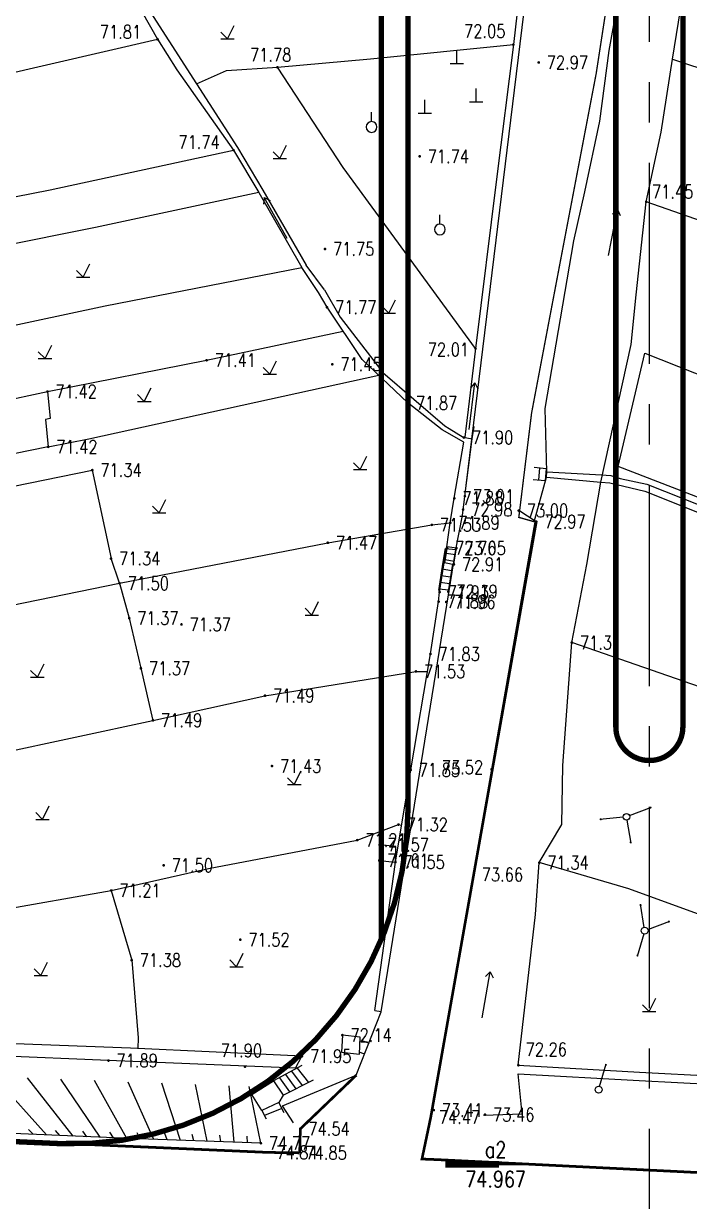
# Model space of a CAD drawing. Extents: x 10519 to 17598, y -625 to 2857.
# Drawn here: x 13979.7 to 14029.4, y 1.3 to 89.1 of the extents above; entities that cross this region are included whole.
import ezdxf
from ezdxf.enums import TextEntityAlignment as Align

# ---------------------------------------------------------------- set-up
doc = ezdxf.new("R2010")
doc.units = 0
doc.header["$MEASUREMENT"] = 0
doc.linetypes.add('CENTER', pattern=[2, 1.25, -0.25, 0.25, -0.25])
doc.linetypes.add('CENTERX2', pattern=[4, 2.5, -0.5, 0.5, -0.5])
doc.layers.get('0').update_dxf_attribs({"linetype": 'CONTINUOUS'})
for name, color, linetype in [('00000衢化东路中线', 1, 'CENTER'), ('00000道路边线', 2, 'CONTINUOUS'), ('0000原地形', 252, 'CONTINUOUS'), ('GCD', 224, 'CONTINUOUS')]:
    doc.layers.add(name, color=color, linetype=linetype)
doc.styles.add('HZ', font='txt8.shx', dxfattribs={"width": 0.8, "bigfont": 'hz.shx'})
doc.styles.get("Standard").update_dxf_attribs({"font": 'txt8.shx', "width": 0.8, "bigfont": 'hz.shx'})
doc.linetypes.add('10422', pattern='A,2,[150,AAA.SHX,S=1,R=0,X=0,Y=1],2,[177,AAA.SHX,S=1,R=0,X=0,Y=0.8],1e-09', length=4)

# ---------------------------------------------------------------- blocks, each defined once
blk = doc.blocks.new('GC200')
at = {"linetype": 'Continuous', "const_width": 0.2, "flags": 128}
blk.add_lwpolyline([(-0.1, 0, 1), (0.1, 0, 1)], format="xyb", close=True, dxfattribs=at)
blk = doc.blocks.new('gc013c')
at = {"linetype": 'Continuous'}
blk.add_line((0.5, 0), (4, 0), dxfattribs=at)
at = {"linetype": 'Continuous', "const_width": 0.15, "flags": 128}
blk.add_lwpolyline([(3.775, 0, 1), (3.925, 0, 1)], format="xyb", close=True, dxfattribs=at)
blk = doc.blocks.new('gc170')
at = {"linetype": 'Continuous'}
blk.add_circle((0, 0), 0.5, dxfattribs=at)
blk = doc.blocks.new('GC111')
for p, q in [((0, 0), (0, 2)), ((-1, 0), (1, 0))]:
    blk.add_line(p, q)
blk = doc.blocks.new('GC168')
at = {"const_width": 1}
blk.add_lwpolyline([(1, 0), (9, 0)], dxfattribs=at)

msp = doc.modelspace()

# ---------------------------------------------------------------- linework, layer by layer
at = {"layer": '00000衢化东路中线', "color": 6, "linetype": 'CENTERX2', "ltscale": 6}
msp.add_line((14026.378, -8.272), (14026.378, 223.919), dxfattribs=at)
at = {"layer": '00000道路边线', "const_width": 0.4}
for points in [[(13949.57, 7.079), (13982.275, 5.635, 0.427199), (14008.378, 30.611), (14008.378, 223.919, 0.078123), (13979.581, 407.095), (13942.921, 520.813, 0.456777), (13908.142, 535.6), (13803.036, 484.183), (13650.726, 409.675, -0.033896), (13609.6, 392.183), (12970.082, 169.998, 0.48251), (12960.756, 143.406, -0.48251), (12970.082, 169.998)], [(14006.378, 20.813), (14006.378, 223.919, 0.078123), (13977.678, 406.482), (13940.885, 520.611, 0.456777), (13913.061, 532.44), (13804.062, 479.119), (13652.957, 405.2, -0.033868), (13611.241, 387.46)], [(13958.293, 523.647), (13994.334, 411.851, -0.078123), (14023.878, 223.919), (14023.878, 36.677, 1), (14028.878, 36.677), (14028.878, 223.919, 0.078123), (13999.093, 413.385), (13963.052, 525.181, 1.000006), (13958.293, 523.647)]]:
    msp.add_lwpolyline(points, format="xyb", dxfattribs=at)
at = {"layer": '0000原地形', "linetype": 'Continuous'}
for p, q in [((14023.375, 87.077), (14024.831, 95.068)), ((14028.095, 86.449, 72.568), (14029.412, 94.339, 72.568)), ((14016.936, 93.665, 72.059), (14016.233, 87.53, 72.059)), ((13987.109, 92.467, 71.53), (13989.691, 87.921, 71.53)), ((13988.472, 91.044), (13992.6, 84.612)), ((13975.832, 84.726, 71.272), (13989.691, 87.921, 71.272)), ((13989.691, 87.921, 71.53), (13991.143, 85.657, 71.53)), ((14005.581, 86.47), (14016.233, 87.53)), ((14016.233, 87.53, 72.059), (14014.979, 77.507, 72.059)), ((14022.685, 81.833), (14023.375, 87.077)), ((13998.636, 85.835), (14005.581, 86.47)), ((14027.249, 80.992, 72.568), (14028.095, 86.449, 72.568)), ((14028.095, 86.449, 72.216), (14035.245, 84.053, 72.216)), ((13991.143, 85.657, 71.53), (13995.359, 79.662, 71.53)), ((13992.6, 84.612), (13994.846, 85.606)), ((13994.846, 85.606), (13998.636, 85.835)), ((14003.528, 78.368, 72.009), (13998.636, 85.835, 72.009)), ((13992.6, 84.612), (13995.65, 79.852)), ((14021.557, 76.55), (14022.685, 81.833)), ((14026.143, 75.814, 72.568), (14027.249, 80.992, 72.568)), ((13981.686, 76.693, 71.287), (13995.359, 79.662, 71.287)), ((13995.359, 79.662, 71.53), (13997.256, 76.507, 71.53)), ((13995.65, 79.852), (13997.556, 76.683)), ((14013.41, 64.882, 72.009), (14003.528, 78.368, 72.009)), ((14014.979, 77.507, 72.059), (14013.41, 64.882, 72.059)), ((13955.622, 71.727, 71.287), (13981.686, 76.693, 71.287)), ((13997.256, 76.507, 71.53), (13985.055, 73.888, 71.53)), ((13997.256, 76.507, 71.53), (14000.468, 70.927, 71.53)), ((13997.556, 76.683), (14000.769, 71.1)), ((14020.739, 72.899), (14021.557, 76.55)), ((14025.394, 68.882, 72.568), (14026.143, 75.814, 72.568)), ((14050.858, 67.181, 71.882), (14026.143, 75.814, 71.882)), ((13985.055, 73.888, 71.53), (13956.276, 68.18, 71.53)), ((14018.606, 60.416), (14020.739, 72.899)), ((14002.141, 69.259, 145.583), (14000.769, 71.1, 145.583)), ((13985.792, 68.054, 71.21), (14000.468, 70.927, 71.21)), ((14001.707, 69.044, 73.987), (14000.468, 70.927, 73.987)), ((14002.337, 67.952, 73.987), (14001.707, 69.044, 73.987)), ((14002.141, 69.259, 145.583), (14003.308, 67.225, 145.583)), ((14025.019, 65.17, 72.568), (14025.394, 68.882, 72.568)), ((13961.372, 62.898, 71.21), (13985.792, 68.054, 71.21)), ((14004.966, 64.054, 73.987), (14002.337, 67.952, 73.987)), ((14003.308, 67.225, 145.583), (14006.508, 63.09, 145.583)), ((13993.357, 64.007, 145.27), (14003.538, 66.171, 145.27)), ((14022.76, 54.916, 72.568), (14025.019, 65.17, 72.568)), ((14013.41, 64.882, 72.059), (14012.62, 58.279, 72.059)), ((13981.48, 61.668, 145.27), (13993.357, 64.007, 145.27)), ((14008.366, 60.82, 73.987), (14004.966, 64.054, 73.987)), ((14006.508, 63.09, 145.583), (14011.129, 59.123, 145.583)), ((13972.439, 59.792, 145.27), (13981.48, 61.668, 145.27)), ((13981.48, 61.668, 145.27), (13981.684, 59.671, 145.27)), ((14010.92, 58.812, 73.987), (14008.366, 60.82, 73.987)), ((14018.739, 55.7), (14018.606, 60.416)), ((13981.684, 59.671, 145.27), (13981.348, 59.582, 145.27)), ((13981.348, 59.582, 145.27), (13981.533, 57.553, 145.27)), ((14012.546, 57.889, 73.987), (14010.92, 58.812, 73.987)), ((14011.129, 59.123, 145.583), (14011.439, 58.91, 145.583)), ((14011.439, 58.91, 145.583), (14012.501, 58.278, 145.583)), ((14012.501, 58.278, 145.583), (14013.17, 58.161, 145.583)), ((13981.533, 57.553, 145.27), (13961.663, 53.463, 145.27)), ((14011.826, 53.716, 73.987), (14012.546, 57.889, 73.987)), ((13962.158, 51.206, 145.27), (13984.827, 55.817, 145.27)), ((13984.827, 55.817, 145.27), (13986.223, 49.227, 145.27)), ((14017.789, 56.044), (14018.69, 55.931)), ((14018.194, 55.993), (14018.11, 55.061)), ((14018.69, 55.931), (14018.597, 55.019)), ((14018.708, 55.294), (14018.739, 55.7)), ((14018.739, 55.7), (14022.803, 55.455)), ((14022.803, 55.455), (14023.509, 55.41)), ((14023.509, 55.41), (14024.195, 55.2)), ((14018.597, 55.019), (14017.712, 55.095)), ((14017.794, 51.971), (14018.708, 55.294)), ((14018.708, 55.294), (14022.76, 54.916)), ((14021.717, 48.784, 72.568), (14022.76, 54.916, 72.568)), ((14022.76, 54.916), (14023.428, 54.873)), ((14023.428, 54.873), (14026.038, 54.245)), ((14024.195, 55.2), (14026.202, 54.762)), ((14026.202, 54.762), (14038.593, 49.845)), ((14011.529, 51.884, 73.987), (14011.826, 53.716, 73.987)), ((14026.038, 54.245), (14038.397, 49.341)), ((14010.151, 51.739, 145.27), (14011.529, 51.884, 145.27)), ((14011.278, 50.111, 73.987), (14011.529, 51.884, 73.987)), ((14002.394, 50.408, 145.27), (14010.151, 51.739, 145.27)), ((13986.863, 47.384, 145.27), (14002.394, 50.408, 145.27)), ((14011.085, 48.911, 73.987), (14011.278, 50.111, 73.987)), ((14011.301, 50.107, 73.987), (14011.108, 48.907, 73.987)), ((14011.988, 49.997, 73.987), (14011.301, 50.107, 73.987)), ((13986.863, 47.384, 145.27), (13986.223, 49.227, 145.27)), ((14011.909, 49.503, 73.987), (14011.222, 49.614, 73.987)), ((14011.795, 48.797, 73.987), (14011.988, 49.997, 73.987)), ((14010.687, 46.842), (14010.991, 48.955)), ((14010.733, 46.725, 73.987), (14011.085, 48.911, 73.987)), ((14010.92, 48.46), (14011.618, 48.337)), ((14010.991, 48.955), (14011.69, 48.818)), ((14011.829, 49.01, 73.987), (14011.142, 49.12, 73.987)), ((14011.69, 48.818), (14011.382, 46.765)), ((14020.595, 42.96, 72.568), (14021.717, 48.784, 72.568)), ((14010.777, 47.47), (14011.474, 47.375)), ((14010.849, 47.965), (14011.546, 47.856)), ((13964.043, 42.756, 145.27), (13986.863, 47.384, 145.27)), ((13986.863, 47.384, 145.27), (13987.578, 44.791, 145.27)), ((14010.661, 46.02, 73.987), (14010.733, 46.725, 73.987)), ((14010.706, 46.975), (14011.401, 46.895)), ((14010.051, 42.115, 73.987), (14010.661, 46.02, 73.987)), ((13987.578, 44.791, 145.27), (13988.45, 41.047, 145.27)), ((14019.93, 33.814, 72.568), (14020.595, 42.96, 72.568)), ((14032.932, 38.696), (14020.595, 42.96)), ((14008.575, 33.473, 73.987), (14010.051, 42.115, 73.987)), ((13988.45, 41.047, 145.27), (13989.345, 37.171, 145.27)), ((13997.706, 39.007, 145.022), (14008.968, 40.815, 145.022)), ((13989.345, 37.171, 145.022), (13997.706, 39.007, 145.022)), ((13966.823, 32.32, 145.022), (13989.345, 37.171, 145.022)), ((14007.434, 26.599, 73.987), (14008.575, 33.473, 73.987)), ((14019.849, 29.404, 72.568), (14019.93, 33.814, 72.568)), ((14004.59, 28.243, 145.084), (14007.668, 29.406, 145.084)), ((14007.668, 29.406, 145.084), (14007.894, 29.369, 145.084)), ((14018.17, 26.568, 72.568), (14019.849, 29.404, 72.568)), ((13993.485, 26.125, 145.084), (14004.59, 28.243, 145.084)), ((14005.9, 15.542, 73.987), (14007.434, 26.599, 73.987)), ((14017.877, 22.706, 72.568), (14018.17, 26.568, 72.568)), ((14024.856, 24.616, 72.399), (14018.17, 26.568, 72.399)), ((13986.243, 24.491, 145.084), (13993.485, 26.125, 145.084)), ((14048.567, 15.966, 72.399), (14024.856, 24.616, 72.399)), ((13974.531, 22.441, 145.084), (13986.243, 24.491, 145.084)), ((13986.243, 24.491, 145.084), (13987.764, 19.297, 145.084)), ((14016.605, 11.475, 72.568), (14017.877, 22.706, 72.568)), ((13987.764, 19.297, 145.084), (13988.258, 13.511, 145.084)), ((14005.9, 15.542, 73.987), (14006.38, 15.465, 73.987)), ((13987.678, 12.736, 145.898), (13973.426, 13.28, 145.898)), ((13988.258, 13.511, 145.084), (13988.221, 12.711, 145.084)), ((13986.033, 11.818, 145.866), (13973.208, 12.355, 145.866)), ((14000.467, 12.145, 145.898), (13987.678, 12.736, 145.898)), ((13999.982, 11.241, 145.866), (13986.033, 11.818, 145.866)), ((14000.457, 11.44), (13998.355, 10.306)), ((13999.982, 11.241, 145.866), (14000.467, 12.145, 145.866)), ((14016.605, 11.475), (14025.646, 10.956)), ((13981.412, 6.278), (13977.471, 10.653)), ((13983.41, 6.19), (13979.981, 10.543)), ((13998.795, 10.543), (13999.543, 9.487)), ((13999.235, 10.781), (14000.016, 9.723)), ((13999.675, 11.018), (14000.488, 9.96)), ((14000.115, 11.256), (14000.961, 10.196)), ((14016.605, 10.83, 72.256), (14025.612, 10.332, 72.256)), ((14016.898, 7.848, 72.568), (14016.605, 10.83, 72.568)), ((14025.646, 10.956), (14043.914, 9.993)), ((13985.408, 6.103), (13982.49, 10.433)), ((13987.406, 6.015), (13984.999, 10.323)), ((13989.405, 5.943), (13987.508, 10.213)), ((13991.404, 5.872), (13990.018, 10.122)), ((13993.403, 5.801), (13992.528, 10.033)), ((13995.401, 5.731), (13995.038, 9.945)), ((13997.4, 5.66), (13996.522, 9.892, 53.4)), ((13998.355, 10.306), (13999.071, 9.25)), ((13999.071, 9.25), (14001.328, 10.38)), ((14025.612, 10.332, 72.256), (14043.881, 9.368, 72.256)), ((13998.752, 8.705), (13997.473, 8.102)), ((13997.473, 8.102), (13997.8, 7.466)), ((13998.97, 8.255), (13997.663, 7.733)), ((13999.127, 7.929), (13998.752, 8.705)), ((14014.011, 7.752, 72.568), (14016.898, 7.848, 72.568)), ((13987.622, 6.006, 74.765), (13974.083, 6.599, 74.765)), ((13980.413, 6.322), (13980.067, 6.683)), ((13982.411, 6.234), (13982.089, 6.616)), ((13984.409, 6.147), (13984.114, 6.55)), ((13986.407, 6.059), (13986.145, 6.485)), ((13988.406, 5.978), (13988.181, 6.425)), ((13990.404, 5.908), (13990.225, 6.374)), ((13992.403, 5.837), (13992.274, 6.32)), ((13994.402, 5.766), (13994.329, 6.261)), ((13996.401, 5.695), (13996.388, 6.195)), ((13997.4, 5.66, 74.765), (13987.622, 6.006, 74.765)), ((14011.913, 4.079), (14017.913, 4.079))]:
    msp.add_line(p, q, dxfattribs=at)
at = {"layer": '0000原地形', "linetype": '10422'}
for p, q in [((14012.433, 52.446, 74.597), (14017.221, 91.467, 74.597)), ((14011.948, 49.902, 74.597), (14012.433, 52.446, 74.597)), ((14017.833, 51.964), (14014.608, 33.523)), ((14009.221, 33.16, 74.597), (14011.948, 49.902, 74.597)), ((14010.991, 48.955), (14011.183, 49.978)), ((14011.183, 49.978), (14011.948, 49.902)), ((14014.608, 33.523), (14010.122, 8.258)), ((14006.378, 15.455, 74.597), (14009.221, 33.16, 74.597)), ((14004.52, 10.731, 74.597), (14006.378, 15.455, 74.597)), ((13999.016, 8.441, 74.597), (14004.52, 10.731, 74.597)), ((13996.736, 9.282, 73.674), (13998.355, 10.306, 73.674)), ((13997.473, 8.102, 73.674), (13996.736, 9.282, 73.674)), ((13999.822, 7.188, 74.597), (13999.016, 8.441, 74.597)), ((14010.122, 8.258), (14010.221, 8.114))]:
    msp.add_line(p, q, dxfattribs=at)
at = {"layer": '0000原地形'}
for p, q in [((13994.905, 87.945), (13995.405, 88.945)), ((13994.405, 88.445), (13994.905, 87.945)), ((13994.405, 87.945), (13995.405, 87.945)), ((14005.66, 81.787), (14005.66, 82.487)), ((13998.807, 79.041), (13999.307, 80.041)), ((13998.307, 79.541), (13998.807, 79.041)), ((13998.307, 79.041), (13999.307, 79.041)), ((13997.643, 76.128), (13997.596, 75.63)), ((13999.368, 73.082), (13997.643, 76.128)), ((13997.643, 76.128), (13998.095, 75.912)), ((14010.754, 74.151), (14010.754, 74.851)), ((14023.33, 71.808), (14023.99, 75.245)), ((14023.99, 75.245), (14023.631, 74.897)), ((14023.99, 75.245), (14024.194, 74.789)), ((13984.14, 70.196), (13984.64, 71.196)), ((13983.64, 70.696), (13984.14, 70.196)), ((13983.64, 70.196), (13984.64, 70.196)), ((14006.95, 67.518), (14007.45, 68.518)), ((14006.45, 68.018), (14006.95, 67.518)), ((14006.45, 67.518), (14007.45, 67.518)), ((13981.3, 64.128, 73.987), (13981.8, 65.128, 73.987)), ((13980.8, 64.628, 73.987), (13981.3, 64.128, 73.987)), ((13980.8, 64.128, 73.987), (13981.8, 64.128, 73.987)), ((13997.574, 63.466, 73.987), (13998.074, 62.966, 73.987)), ((13998.074, 62.966, 73.987), (13998.574, 63.966, 73.987)), ((13997.574, 62.966, 73.987), (13998.574, 62.966, 73.987)), ((13988.206, 61.443, 73.987), (13988.706, 60.943, 73.987)), ((13988.706, 60.943, 73.987), (13989.206, 61.943, 73.987)), ((14012.927, 58.843), (14013.361, 62.316)), ((14013.361, 62.316), (14013.026, 61.945)), ((14013.361, 62.316), (14013.595, 61.874)), ((13988.206, 60.943, 73.987), (13989.206, 60.943, 73.987)), ((14004.308, 56.352, 73.987), (14004.808, 55.852, 73.987)), ((14004.808, 55.852, 73.987), (14005.308, 56.852, 73.987)), ((14004.308, 55.852, 73.987), (14005.308, 55.852, 73.987)), ((13989.813, 52.625, 73.987), (13990.313, 53.625, 73.987)), ((13989.313, 53.125, 73.987), (13989.813, 52.625, 73.987)), ((13989.313, 52.625, 73.987), (13990.313, 52.625, 73.987)), ((14001.207, 45.021, 73.987), (14001.707, 46.021, 73.987)), ((14000.707, 45.521, 73.987), (14001.207, 45.021, 73.987)), ((14000.707, 45.021, 73.987), (14001.707, 45.021, 73.987)), ((13980.729, 40.394, 73.987), (13981.229, 41.394, 73.987)), ((13980.229, 40.894, 73.987), (13980.729, 40.394, 73.987)), ((13980.229, 40.394, 73.987), (13981.229, 40.394, 73.987)), ((13999.896, 32.397, 73.987), (14000.396, 33.397, 73.987)), ((13999.396, 32.897, 73.987), (13999.896, 32.397, 73.987)), ((13999.396, 32.397, 73.987), (14000.396, 32.397, 73.987)), ((13981.115, 29.794, 73.987), (13981.615, 30.794, 73.987)), ((13980.615, 30.294, 73.987), (13981.115, 29.794, 73.987)), ((13980.615, 29.794, 73.987), (13981.615, 29.794, 73.987)), ((13995.079, 19.313, 73.987), (13995.579, 18.813, 73.987)), ((13995.579, 18.813, 73.987), (13996.079, 19.813, 73.987)), ((13980.482, 18.65, 73.987), (13980.982, 18.15, 73.987)), ((13980.982, 18.15, 73.987), (13981.482, 19.15, 73.987)), ((13995.079, 18.813, 73.987), (13996.079, 18.813, 73.987)), ((14013.901, 14.993), (14014.513, 18.439)), ((14014.513, 18.439), (14014.159, 18.086)), ((14014.513, 18.439), (14014.724, 17.985)), ((13980.482, 18.15, 73.987), (13981.482, 18.15, 73.987)), ((14025.859, 15.974), (14026.359, 15.474)), ((14026.359, 15.474), (14026.859, 16.474)), ((14025.859, 15.474), (14026.859, 15.474))]:
    msp.add_line(p, q, dxfattribs=at)
at = {"layer": '0000原地形', "linetype": 'Continuous', "const_width": 0.1, "flags": 128}
msp.add_lwpolyline([(14017.794, 51.971), (14016.641, 52.296), (14017.594, 60.076), (14019.888, 72.16), (14022.418, 85.402), (14023.253, 90.838), (14024.065, 99.379), (14026.111, 114.876), (14032.483, 147.137), (14035.666, 167.455), (14037.531, 182.432), (14039.365, 193.916), (14040.092, 199.67), (14041.471, 209.476), (14043.788, 222.457), (14047.84, 245.068), (14050.774, 266.875), (14053.3, 281.599), (14056.983, 305.214), (14060.768, 324.595), (14061.92, 330.317), (14062.922, 337.627), (14063.694, 343.681), (14066.024, 356.381)], dxfattribs=at)
at = {"layer": '0000原地形', "linetype": 'Continuous', "flags": 128}
for points, elevation in [([(14057.12, 52.24), (14054.286, 44.409), (14024.054, 56.092), (14026.033, 64.542)], 72.005), ([(14006.251, 27.896), (14006.229, 26.719), (14007.434, 26.599), (14007.456, 27.776)], 73.987), ([(14004.76, 12.283), (14004.813, 13.563), (14003.478, 13.713), (14003.425, 12.433)], 73.987)]:
    msp.add_lwpolyline(points, close=True, dxfattribs=dict(at, elevation=elevation))
for points, elevation in [([(13981.533, 57.553), (13984.562, 58.144), (14006.197, 62.883)], 145.27), ([(14012.616, 53.872), (14013.17, 58.161), (14013.307, 59.073)], 146.955), ([(14017.943, 51.975), (14016.637, 52.801)], 146.921), ([(14008.968, 40.815), (14009.823, 40.815)], 145.022), ([(14004.873, 13.342), (14005.47, 13.111)], 146.111), ([(14004.78, 12.456), (14004.98, 12.379), (14005.159, 12.309)], 146.127), ([(13999.071, 9.25), (13998.752, 8.705)], 73.381)]:
    msp.add_lwpolyline(points, dxfattribs=dict(at, elevation=elevation))
at = {"layer": '0000原地形', "linetype": 'Continuous', "const_width": 0.2, "flags": 128}
for points, elevation in [([(14031.653, 3.393), (14010.589, 4.434), (14009.417, 4.482), (14010.074, 7.605), (14013.275, 25.675), (14017.943, 51.975)], 148.852), ([(14000.296, 4.923), (14000.345, 6.729), (14004.52, 10.731)], 73.987), ([(14000.296, 4.923), (14000.128, 4.946), (13997.946, 4.974), (13955.172, 6.844)], 73.987)]:
    msp.add_lwpolyline(points, dxfattribs=dict(at, elevation=elevation))
at = {"layer": '0000原地形'}
for centre in [(14005.66, 81.387), (14010.754, 73.751)]:
    msp.add_ellipse(centre, major_axis=(-0.283, 0.283), ratio=1, start_param=3.926991, end_param=10.210176, dxfattribs=at)

# ---------------------------------------------------------------- block references
at = {"layer": '0000原地形', "linetype": 'Continuous', "xscale": 0.5, "yscale": 0.5}
for name, p in [('GC111', (14012.017, 86.108, 71.941)), ('GC111', (14009.624, 82.421, 71.888)), ('GC111', (14013.454, 83.256, 71.999)), ('gc170', (14024.668, 29.981)), ('gc170', (14026.028, 21.497)), ('gc170', (14022.597, 9.649)), ('GC168', (14010.663, 4.079, 74.967))]:
    msp.add_blockref(name, p, dxfattribs=at)
at = {"layer": '0000原地形', "linetype": 'Continuous', "yscale": 0.5}
for p, xscale, rotation in [((14024.668, 29.981), 0.4999999999406573, 20.84012611521537), ((14024.668, 29.981), 0.5000000000143082, 185.4172765094637), ((14024.668, 29.981), 0.4999999999354242, 279.1071332718741), ((14026.028, 21.497), 0.4999999999354242, 99.10713327187415), ((14026.028, 21.497), 0.4999999999980617, 20.60589831857384), ((14026.028, 21.497), 0.4999999998707358, 253.8497903222322), ((14022.597, 9.649), 0.4999999998707358, 73.84979032223222)]:
    msp.add_blockref('gc013c', p, dxfattribs=dict(at, xscale=xscale, rotation=rotation))
at = {"layer": 'GCD', "linetype": 'Continuous'}
ref = msp.add_blockref('GC200', (13989.691, 87.921, 71.81), dxfattribs=dict(at, xscale=0.5, yscale=0.5, zscale=0.5))
ref.add_attrib('height', '71.81', dxfattribs={"linetype": 'Continuous', "height": 1, "style": 'HZ', "width": 0.8}).set_placement((13985.389, 88.471, 71.81), align=Align.MIDDLE_LEFT)
ref = msp.add_blockref('GC200', (14016.233, 87.53, 72.045), dxfattribs=dict(at, xscale=0.5, yscale=0.5, zscale=0.5))
ref.add_attrib('height', '72.05', dxfattribs={"linetype": 'Continuous', "height": 1, "style": 'HZ', "width": 0.8}).set_placement((14012.56, 88.53, 72.045), align=Align.MIDDLE_LEFT)
ref = msp.add_blockref('GC200', (13998.636, 85.835, 71.776), dxfattribs=dict(at, xscale=0.5, yscale=0.5, zscale=0.5))
ref.add_attrib('height', '71.78', dxfattribs={"linetype": 'Continuous', "height": 1, "style": 'HZ', "width": 0.8}).set_placement((13996.589, 86.761, 71.776), align=Align.MIDDLE_LEFT)
ref = msp.add_blockref('GC200', (14018.123, 86.193, 72.974), dxfattribs=dict(at, xscale=0.5, yscale=0.5, zscale=0.5))
ref.add_attrib('height', '72.97', dxfattribs={"linetype": 'Continuous', "height": 1, "style": 'HZ', "width": 0.8}).set_placement((14018.723, 86.193, 72.974), align=Align.MIDDLE_LEFT)
ref = msp.add_blockref('GC200', (13995.359, 79.662, 71.744), dxfattribs=dict(at, xscale=0.5, yscale=0.5, zscale=0.5))
ref.add_attrib('height', '71.74', dxfattribs={"linetype": 'Continuous', "height": 1, "style": 'HZ', "width": 0.8}).set_placement((13991.252, 80.254, 71.744), align=Align.MIDDLE_LEFT)
ref = msp.add_blockref('GC200', (14009.244, 79.197, 71.742), dxfattribs=dict(at, xscale=0.5, yscale=0.5, zscale=0.5))
ref.add_attrib('height', '71.74', dxfattribs={"linetype": 'Continuous', "height": 1, "style": 'HZ', "width": 0.8}).set_placement((14009.844, 79.197, 71.742), align=Align.MIDDLE_LEFT)
ref = msp.add_blockref('GC200', (14026.143, 75.814, 71.449), dxfattribs=dict(at, xscale=0.5, yscale=0.5, zscale=0.5))
ref.add_attrib('height', '71.45', dxfattribs={"linetype": 'Continuous', "height": 1, "style": 'HZ', "width": 0.8}).set_placement((14026.568, 76.566, 71.449), align=Align.MIDDLE_LEFT)
ref = msp.add_blockref('GC200', (14002.181, 72.299, 71.753), dxfattribs=dict(at, xscale=0.5, yscale=0.5, zscale=0.5))
ref.add_attrib('height', '71.75', dxfattribs={"linetype": 'Continuous', "height": 1, "style": 'HZ', "width": 0.8}).set_placement((14002.781, 72.299, 71.753), align=Align.MIDDLE_LEFT)
ref = msp.add_blockref('GC200', (14002.337, 67.952, 145.754), dxfattribs=dict(at, xscale=0.5, yscale=0.5, zscale=0.5))
ref.add_attrib('height', '71.77', dxfattribs={"linetype": 'Continuous', "height": 1, "style": 'HZ', "width": 0.8}).set_placement((14002.937, 67.952, 145.754), align=Align.MIDDLE_LEFT)
ref = msp.add_blockref('GC200', (14013.41, 64.882, 72.009), dxfattribs=dict(at, xscale=0.5, yscale=0.5, zscale=0.5))
ref.add_attrib('height', '72.01', dxfattribs={"linetype": 'Continuous', "height": 1, "style": 'HZ', "width": 0.8}).set_placement((14009.846, 64.802, 72.009), align=Align.MIDDLE_LEFT)
ref = msp.add_blockref('GC200', (13993.357, 64.007, 145.4), dxfattribs=dict(at, xscale=0.5, yscale=0.5, zscale=0.5))
ref.add_attrib('height', '71.41', dxfattribs={"linetype": 'Continuous', "height": 1, "style": 'HZ', "width": 0.8}).set_placement((13993.957, 64.007, 145.4), align=Align.MIDDLE_LEFT)
ref = msp.add_blockref('GC200', (14002.725, 63.704, 145.432), dxfattribs=dict(at, xscale=0.5, yscale=0.5, zscale=0.5))
ref.add_attrib('height', '71.45', dxfattribs={"linetype": 'Continuous', "height": 1, "style": 'HZ', "width": 0.8}).set_placement((14003.325, 63.704, 145.432), align=Align.MIDDLE_LEFT)
ref = msp.add_blockref('GC200', (13981.48, 61.668, 145.409), dxfattribs=dict(at, xscale=0.5, yscale=0.5, zscale=0.5))
ref.add_attrib('height', '71.42', dxfattribs={"linetype": 'Continuous', "height": 1, "style": 'HZ', "width": 0.8}).set_placement((13982.08, 61.668, 145.409), align=Align.MIDDLE_LEFT)
ref = msp.add_blockref('GC200', (14008.366, 60.82, 145.855), dxfattribs=dict(at, xscale=0.5, yscale=0.5, zscale=0.5))
ref.add_attrib('height', '71.87', dxfattribs={"linetype": 'Continuous', "height": 1, "style": 'HZ', "width": 0.8}).set_placement((14008.966, 60.82, 145.855), align=Align.MIDDLE_LEFT)
ref = msp.add_blockref('GC200', (13981.533, 57.553, 145.402), dxfattribs=dict(at, xscale=0.5, yscale=0.5, zscale=0.5))
ref.add_attrib('height', '71.42', dxfattribs={"linetype": 'Continuous', "height": 1, "style": 'HZ', "width": 0.8}).set_placement((13982.133, 57.553, 145.402), align=Align.MIDDLE_LEFT)
ref = msp.add_blockref('GC200', (14012.543, 58.246, 145.883), dxfattribs=dict(at, xscale=0.5, yscale=0.5, zscale=0.5))
ref.add_attrib('height', '71.90', dxfattribs={"linetype": 'Continuous', "height": 1, "style": 'HZ', "width": 0.8}).set_placement((14013.143, 58.246, 145.883), align=Align.MIDDLE_LEFT)
ref = msp.add_blockref('GC200', (13984.827, 55.817, 145.323), dxfattribs=dict(at, xscale=0.5, yscale=0.5, zscale=0.5))
ref.add_attrib('height', '71.34', dxfattribs={"linetype": 'Continuous', "height": 1, "style": 'HZ', "width": 0.8}).set_placement((13985.427, 55.817, 145.323), align=Align.MIDDLE_LEFT)
ref = msp.add_blockref('GC200', (14011.826, 53.716, 145.865), dxfattribs=dict(at, xscale=0.5, yscale=0.5, zscale=0.5))
ref.add_attrib('height', '71.88', dxfattribs={"linetype": 'Continuous', "height": 1, "style": 'HZ', "width": 0.8}).set_placement((14012.426, 53.716, 145.865), align=Align.MIDDLE_LEFT)
ref = msp.add_blockref('GC200', (14012.616, 53.872, 146.995), dxfattribs=dict(at, xscale=0.5, yscale=0.5, zscale=0.5))
ref.add_attrib('height', '73.01', dxfattribs={"linetype": 'Continuous', "height": 1, "style": 'HZ', "width": 0.8}).set_placement((14013.216, 53.872, 146.995), align=Align.MIDDLE_LEFT)
ref = msp.add_blockref('GC200', (14012.486, 52.874, 146.969), dxfattribs=dict(at, xscale=0.5, yscale=0.5, zscale=0.5))
ref.add_attrib('height', '72.98', dxfattribs={"linetype": 'Continuous', "height": 1, "style": 'HZ', "width": 0.8}).set_placement((14013.086, 52.874, 146.969), align=Align.MIDDLE_LEFT)
ref = msp.add_blockref('GC200', (14016.637, 52.801, 146.988), dxfattribs=dict(at, xscale=0.5, yscale=0.5, zscale=0.5))
ref.add_attrib('height', '73.00', dxfattribs={"linetype": 'Continuous', "height": 1, "style": 'HZ', "width": 0.8}).set_placement((14017.237, 52.801, 146.988), align=Align.MIDDLE_LEFT)
ref = msp.add_blockref('GC200', (14010.151, 51.739, 145.521), dxfattribs=dict(at, xscale=0.5, yscale=0.5, zscale=0.5))
ref.add_attrib('height', '71.53', dxfattribs={"linetype": 'Continuous', "height": 1, "style": 'HZ', "width": 0.8}).set_placement((14010.751, 51.739, 145.521), align=Align.MIDDLE_LEFT)
ref = msp.add_blockref('GC200', (14011.529, 51.884, 145.872), dxfattribs=dict(at, xscale=0.5, yscale=0.5, zscale=0.5))
ref.add_attrib('height', '71.89', dxfattribs={"linetype": 'Continuous', "height": 1, "style": 'HZ', "width": 0.8}).set_placement((14012.129, 51.884, 145.872), align=Align.MIDDLE_LEFT)
ref = msp.add_blockref('GC200', (14017.943, 51.975, 146.961), dxfattribs=dict(at, xscale=0.5, yscale=0.5, zscale=0.5))
ref.add_attrib('height', '72.97', dxfattribs={"linetype": 'Continuous', "height": 1, "style": 'HZ', "width": 0.8}).set_placement((14018.543, 51.975, 146.961), align=Align.MIDDLE_LEFT)
ref = msp.add_blockref('GC200', (14002.394, 50.408, 145.46), dxfattribs=dict(at, xscale=0.5, yscale=0.5, zscale=0.5))
ref.add_attrib('height', '71.47', dxfattribs={"linetype": 'Continuous', "height": 1, "style": 'HZ', "width": 0.8}).set_placement((14002.994, 50.408, 145.46), align=Align.MIDDLE_LEFT)
ref = msp.add_blockref('GC200', (14011.286, 50.013, 146.75), dxfattribs=dict(at, xscale=0.5, yscale=0.5, zscale=0.5))
ref.add_attrib('height', '72.76', dxfattribs={"linetype": 'Continuous', "height": 1, "style": 'HZ', "width": 0.8}).set_placement((14011.886, 50.013, 146.75), align=Align.MIDDLE_LEFT)
ref = msp.add_blockref('GC200', (14011.988, 49.997, 147.04), dxfattribs=dict(at, xscale=0.5, yscale=0.5, zscale=0.5))
ref.add_attrib('height', '73.05', dxfattribs={"linetype": 'Continuous', "height": 1, "style": 'HZ', "width": 0.8}).set_placement((14012.588, 49.997, 147.04), align=Align.MIDDLE_LEFT)
ref = msp.add_blockref('GC200', (13986.223, 49.227, 145.327), dxfattribs=dict(at, xscale=0.5, yscale=0.5, zscale=0.5))
ref.add_attrib('height', '71.34', dxfattribs={"linetype": 'Continuous', "height": 1, "style": 'HZ', "width": 0.8}).set_placement((13986.823, 49.227, 145.327), align=Align.MIDDLE_LEFT)
ref = msp.add_blockref('GC200', (14011.795, 48.797, 146.897), dxfattribs=dict(at, xscale=0.5, yscale=0.5, zscale=0.5))
ref.add_attrib('height', '72.91', dxfattribs={"linetype": 'Continuous', "height": 1, "style": 'HZ', "width": 0.8}).set_placement((14012.395, 48.797, 146.897), align=Align.MIDDLE_LEFT)
ref = msp.add_blockref('GC200', (13986.863, 47.384, 145.486), dxfattribs=dict(at, xscale=0.5, yscale=0.5, zscale=0.5))
ref.add_attrib('height', '71.50', dxfattribs={"linetype": 'Continuous', "height": 1, "style": 'HZ', "width": 0.8}).set_placement((13987.463, 47.384, 145.486), align=Align.MIDDLE_LEFT)
ref = msp.add_blockref('GC200', (14010.733, 46.725, 145.917), dxfattribs=dict(at, xscale=0.5, yscale=0.5, zscale=0.5))
ref.add_attrib('height', '71.93', dxfattribs={"linetype": 'Continuous', "height": 1, "style": 'HZ', "width": 0.8}).set_placement((14011.333, 46.725, 145.917), align=Align.MIDDLE_LEFT)
ref = msp.add_blockref('GC200', (14011.382, 46.765, 72.191), dxfattribs=dict(at, xscale=0.5, yscale=0.5, zscale=0.5))
ref.add_attrib('height', '72.19', dxfattribs={"linetype": 'Continuous', "height": 1, "style": 'HZ', "width": 0.8}).set_placement((14011.982, 46.765, 72.191), align=Align.MIDDLE_LEFT)
ref = msp.add_blockref('GC200', (14010.661, 46.02, 145.862), dxfattribs=dict(at, xscale=0.5, yscale=0.5, zscale=0.5))
ref.add_attrib('height', '71.88', dxfattribs={"linetype": 'Continuous', "height": 1, "style": 'HZ', "width": 0.8}).set_placement((14011.261, 46.02, 145.862), align=Align.MIDDLE_LEFT)
ref = msp.add_blockref('GC200', (14011.225, 45.99, 145.946), dxfattribs=dict(at, xscale=0.5, yscale=0.5, zscale=0.5))
ref.add_attrib('height', '71.96', dxfattribs={"linetype": 'Continuous', "height": 1, "style": 'HZ', "width": 0.8}).set_placement((14011.825, 45.99, 145.946), align=Align.MIDDLE_LEFT)
ref = msp.add_blockref('GC200', (13987.578, 44.791, 145.354), dxfattribs=dict(at, xscale=0.5, yscale=0.5, zscale=0.5))
ref.add_attrib('height', '71.37', dxfattribs={"linetype": 'Continuous', "height": 1, "style": 'HZ', "width": 0.8}).set_placement((13988.178, 44.791, 145.354), align=Align.MIDDLE_LEFT)
ref = msp.add_blockref('GC200', (13991.48, 44.321, 145.352), dxfattribs=dict(at, xscale=0.5, yscale=0.5, zscale=0.5))
ref.add_attrib('height', '71.37', dxfattribs={"linetype": 'Continuous', "height": 1, "style": 'HZ', "width": 0.8}).set_placement((13992.08, 44.321, 145.352), align=Align.MIDDLE_LEFT)
ref = msp.add_blockref('GC200', (14020.595, 42.96, 71.312), dxfattribs=dict(at, xscale=0.5, yscale=0.5, zscale=0.5))
ref.add_attrib('height', '71.31', dxfattribs={"linetype": 'Continuous', "height": 1, "style": 'HZ', "width": 0.8}).set_placement((14021.195, 42.96, 71.312), align=Align.MIDDLE_LEFT)
ref = msp.add_blockref('GC200', (14010.051, 42.115, 145.817), dxfattribs=dict(at, xscale=0.5, yscale=0.5, zscale=0.5))
ref.add_attrib('height', '71.83', dxfattribs={"linetype": 'Continuous', "height": 1, "style": 'HZ', "width": 0.8}).set_placement((14010.651, 42.115, 145.817), align=Align.MIDDLE_LEFT)
ref = msp.add_blockref('GC200', (13988.45, 41.047, 145.357), dxfattribs=dict(at, xscale=0.5, yscale=0.5, zscale=0.5))
ref.add_attrib('height', '71.37', dxfattribs={"linetype": 'Continuous', "height": 1, "style": 'HZ', "width": 0.8}).set_placement((13989.05, 41.047, 145.357), align=Align.MIDDLE_LEFT)
ref = msp.add_blockref('GC200', (14008.968, 40.815, 145.515), dxfattribs=dict(at, xscale=0.5, yscale=0.5, zscale=0.5))
ref.add_attrib('height', '71.53', dxfattribs={"linetype": 'Continuous', "height": 1, "style": 'HZ', "width": 0.8}).set_placement((14009.568, 40.815, 145.515), align=Align.MIDDLE_LEFT)
ref = msp.add_blockref('GC200', (13997.706, 39.007, 145.477), dxfattribs=dict(at, xscale=0.5, yscale=0.5, zscale=0.5))
ref.add_attrib('height', '71.49', dxfattribs={"linetype": 'Continuous', "height": 1, "style": 'HZ', "width": 0.8}).set_placement((13998.306, 39.007, 145.477), align=Align.MIDDLE_LEFT)
ref = msp.add_blockref('GC200', (13989.345, 37.171, 145.478), dxfattribs=dict(at, xscale=0.5, yscale=0.5, zscale=0.5))
ref.add_attrib('height', '71.49', dxfattribs={"linetype": 'Continuous', "height": 1, "style": 'HZ', "width": 0.8}).set_placement((13989.945, 37.171, 145.478), align=Align.MIDDLE_LEFT)
ref = msp.add_blockref('GC200', (13998.228, 33.763, 145.42), dxfattribs=dict(at, xscale=0.5, yscale=0.5, zscale=0.5))
ref.add_attrib('height', '71.43', dxfattribs={"linetype": 'Continuous', "height": 1, "style": 'HZ', "width": 0.8}).set_placement((13998.828, 33.763, 145.42), align=Align.MIDDLE_LEFT)
ref = msp.add_blockref('GC200', (14008.575, 33.473, 145.837), dxfattribs=dict(at, xscale=0.5, yscale=0.5, zscale=0.5))
ref.add_attrib('height', '71.85', dxfattribs={"linetype": 'Continuous', "height": 1, "style": 'HZ', "width": 0.8}).set_placement((14009.175, 33.473, 145.837), align=Align.MIDDLE_LEFT)
ref = msp.add_blockref('GC200', (14014.608, 33.523, 73.521), dxfattribs=dict(at, xscale=0.5, yscale=0.5, zscale=0.5))
ref.add_attrib('height', '73.52', dxfattribs={"linetype": 'Continuous', "height": 1, "style": 'HZ', "width": 0.8}).set_placement((14010.899, 33.668, 73.521), align=Align.MIDDLE_LEFT)
ref = msp.add_blockref('GC200', (14007.668, 29.406, 145.308), dxfattribs=dict(at, xscale=0.5, yscale=0.5, zscale=0.5))
ref.add_attrib('height', '71.32', dxfattribs={"linetype": 'Continuous', "height": 1, "style": 'HZ', "width": 0.8}).set_placement((14008.268, 29.406, 145.308), align=Align.MIDDLE_LEFT)
ref = msp.add_blockref('GC200', (14004.59, 28.243, 145.199), dxfattribs=dict(at, xscale=0.5, yscale=0.5, zscale=0.5))
ref.add_attrib('height', '71.21', dxfattribs={"linetype": 'Continuous', "height": 1, "style": 'HZ', "width": 0.8}).set_placement((14005.19, 28.243, 145.199), align=Align.MIDDLE_LEFT)
ref = msp.add_blockref('GC200', (14006.251, 27.896, 145.561), dxfattribs=dict(at, xscale=0.5, yscale=0.5, zscale=0.5))
ref.add_attrib('height', '71.57', dxfattribs={"linetype": 'Continuous', "height": 1, "style": 'HZ', "width": 0.8}).set_placement((14006.851, 27.896, 145.561), align=Align.MIDDLE_LEFT)
ref = msp.add_blockref('GC200', (14006.229, 26.719, 145.598), dxfattribs=dict(at, xscale=0.5, yscale=0.5, zscale=0.5))
ref.add_attrib('height', '71.61', dxfattribs={"linetype": 'Continuous', "height": 1, "style": 'HZ', "width": 0.8}).set_placement((14006.829, 26.719, 145.598), align=Align.MIDDLE_LEFT)
ref = msp.add_blockref('GC200', (13990.148, 26.369, 145.49), dxfattribs=dict(at, xscale=0.5, yscale=0.5, zscale=0.5))
ref.add_attrib('height', '71.50', dxfattribs={"linetype": 'Continuous', "height": 1, "style": 'HZ', "width": 0.8}).set_placement((13990.748, 26.369, 145.49), align=Align.MIDDLE_LEFT)
ref = msp.add_blockref('GC200', (14007.434, 26.599, 145.535), dxfattribs=dict(at, xscale=0.5, yscale=0.5, zscale=0.5))
ref.add_attrib('height', '71.55', dxfattribs={"linetype": 'Continuous', "height": 1, "style": 'HZ', "width": 0.8}).set_placement((14008.034, 26.599, 145.535), align=Align.MIDDLE_LEFT)
ref = msp.add_blockref('GC200', (14018.17, 26.568, 71.344), dxfattribs=dict(at, xscale=0.5, yscale=0.5, zscale=0.5))
ref.add_attrib('height', '71.34', dxfattribs={"linetype": 'Continuous', "height": 1, "style": 'HZ', "width": 0.8}).set_placement((14018.77, 26.568, 71.344), align=Align.MIDDLE_LEFT)
ref = msp.add_blockref('GC200', (14013.275, 25.675, 147.644), dxfattribs=dict(at, xscale=0.5, yscale=0.5, zscale=0.5))
ref.add_attrib('height', '73.66', dxfattribs={"linetype": 'Continuous', "height": 1, "style": 'HZ', "width": 0.8}).set_placement((14013.875, 25.675, 147.644), align=Align.MIDDLE_LEFT)
ref = msp.add_blockref('GC200', (13986.243, 24.491, 145.199), dxfattribs=dict(at, xscale=0.5, yscale=0.5, zscale=0.5))
ref.add_attrib('height', '71.21', dxfattribs={"linetype": 'Continuous', "height": 1, "style": 'HZ', "width": 0.8}).set_placement((13986.843, 24.491, 145.199), align=Align.MIDDLE_LEFT)
ref = msp.add_blockref('GC200', (13995.864, 20.824), dxfattribs=dict(at, xscale=0.5, yscale=0.5, zscale=0.5))
ref.add_attrib('height', '71.52', dxfattribs={"linetype": 'Continuous', "height": 1, "style": 'HZ', "width": 0.8}).set_placement((13996.464, 20.824), align=Align.MIDDLE_LEFT)
ref = msp.add_blockref('GC200', (13987.764, 19.297, 145.371), dxfattribs=dict(at, xscale=0.5, yscale=0.5, zscale=0.5))
ref.add_attrib('height', '71.38', dxfattribs={"linetype": 'Continuous', "height": 1, "style": 'HZ', "width": 0.8}).set_placement((13988.364, 19.297, 145.371), align=Align.MIDDLE_LEFT)
ref = msp.add_blockref('GC200', (14003.478, 13.713, 146.123), dxfattribs=dict(at, xscale=0.5, yscale=0.5, zscale=0.5))
ref.add_attrib('height', '72.14', dxfattribs={"linetype": 'Continuous', "height": 1, "style": 'HZ', "width": 0.8}).set_placement((14004.078, 13.713, 146.123), align=Align.MIDDLE_LEFT)
ref = msp.add_blockref('GC200', (13986.033, 11.818, 145.877), dxfattribs=dict(at, xscale=0.5, yscale=0.5, zscale=0.5))
ref.add_attrib('height', '71.89', dxfattribs={"linetype": 'Continuous', "height": 1, "style": 'HZ', "width": 0.8}).set_placement((13986.633, 11.818, 145.877), align=Align.MIDDLE_LEFT)
ref = msp.add_blockref('GC200', (13996.218, 11.358, 71.895), dxfattribs=dict(at, xscale=0.5, yscale=0.5, zscale=0.5))
ref.add_attrib('height', '71.90', dxfattribs={"linetype": 'Continuous', "height": 1, "style": 'HZ', "width": 0.8}).set_placement((13994.409, 12.562, 71.895), align=Align.MIDDLE_LEFT)
ref = msp.add_blockref('GC200', (14000.467, 12.145, 145.938), dxfattribs=dict(at, xscale=0.5, yscale=0.5, zscale=0.5))
ref.add_attrib('height', '71.95', dxfattribs={"linetype": 'Continuous', "height": 1, "style": 'HZ', "width": 0.8}).set_placement((14001.067, 12.145, 145.938), align=Align.MIDDLE_LEFT)
ref = msp.add_blockref('GC200', (14016.605, 11.475, 72.264), dxfattribs=dict(at, xscale=0.5, yscale=0.5, zscale=0.5))
ref.add_attrib('height', '72.26', dxfattribs={"linetype": 'Continuous', "height": 1, "style": 'HZ', "width": 0.8}).set_placement((14017.147, 12.648, 72.264), align=Align.MIDDLE_LEFT)
ref = msp.add_blockref('GC200', (14010.074, 7.605, 148.456), dxfattribs=dict(at, xscale=0.5, yscale=0.5, zscale=0.5))
ref.add_attrib('height', '74.47', dxfattribs={"linetype": 'Continuous', "height": 1, "style": 'HZ', "width": 0.8}).set_placement((14010.674, 7.605, 148.456), align=Align.MIDDLE_LEFT)
ref = msp.add_blockref('GC200', (14010.292, 8.123, 147.392), dxfattribs=dict(at, xscale=0.5, yscale=0.5, zscale=0.5))
ref.add_attrib('height', '73.41', dxfattribs={"linetype": 'Continuous', "height": 1, "style": 'HZ', "width": 0.8}).set_placement((14010.892, 8.123, 147.392), align=Align.MIDDLE_LEFT)
ref = msp.add_blockref('GC200', (14014.12, 7.784, 147.443), dxfattribs=dict(at, xscale=0.5, yscale=0.5, zscale=0.5))
ref.add_attrib('height', '73.46', dxfattribs={"linetype": 'Continuous', "height": 1, "style": 'HZ', "width": 0.8}).set_placement((14014.72, 7.784, 147.443), align=Align.MIDDLE_LEFT)
ref = msp.add_blockref('GC200', (14000.345, 6.729, 148.526), dxfattribs=dict(at, xscale=0.5, yscale=0.5, zscale=0.5))
ref.add_attrib('height', '74.54', dxfattribs={"linetype": 'Continuous', "height": 1, "style": 'HZ', "width": 0.8}).set_placement((14000.945, 6.729, 148.526), align=Align.MIDDLE_LEFT)
ref = msp.add_blockref('GC200', (13997.4, 5.66, 74.765), dxfattribs=dict(at, xscale=0.5, yscale=0.5, zscale=0.5))
ref.add_attrib('height', '74.77', dxfattribs={"linetype": 'Continuous', "height": 1, "style": 'HZ', "width": 0.8}).set_placement((13998, 5.66, 74.765), align=Align.MIDDLE_LEFT)
ref = msp.add_blockref('GC200', (13997.946, 4.974, 148.825), dxfattribs=dict(at, xscale=0.5, yscale=0.5, zscale=0.5))
ref.add_attrib('height', '74.84', dxfattribs={"linetype": 'Continuous', "height": 1, "style": 'HZ', "width": 0.8}).set_placement((13998.546, 4.974, 148.825), align=Align.MIDDLE_LEFT)
ref = msp.add_blockref('GC200', (14000.128, 4.946, 148.834), dxfattribs=dict(at, xscale=0.5, yscale=0.5, zscale=0.5))
ref.add_attrib('height', '74.85', dxfattribs={"linetype": 'Continuous', "height": 1, "style": 'HZ', "width": 0.8}).set_placement((14000.728, 4.946, 148.834), align=Align.MIDDLE_LEFT)

# ---------------------------------------------------------------- texts
at = {"layer": '0000原地形', "linetype": 'Continuous', "width": 0.8}
for s, p in [('a2', (14014.913, 5.179)), ('74.967', (14014.913, 2.979))]:
    msp.add_text(s, height=1.2, dxfattribs=at).set_placement(p, align=Align.MIDDLE)

doc.saveas('drawing.dxf')
